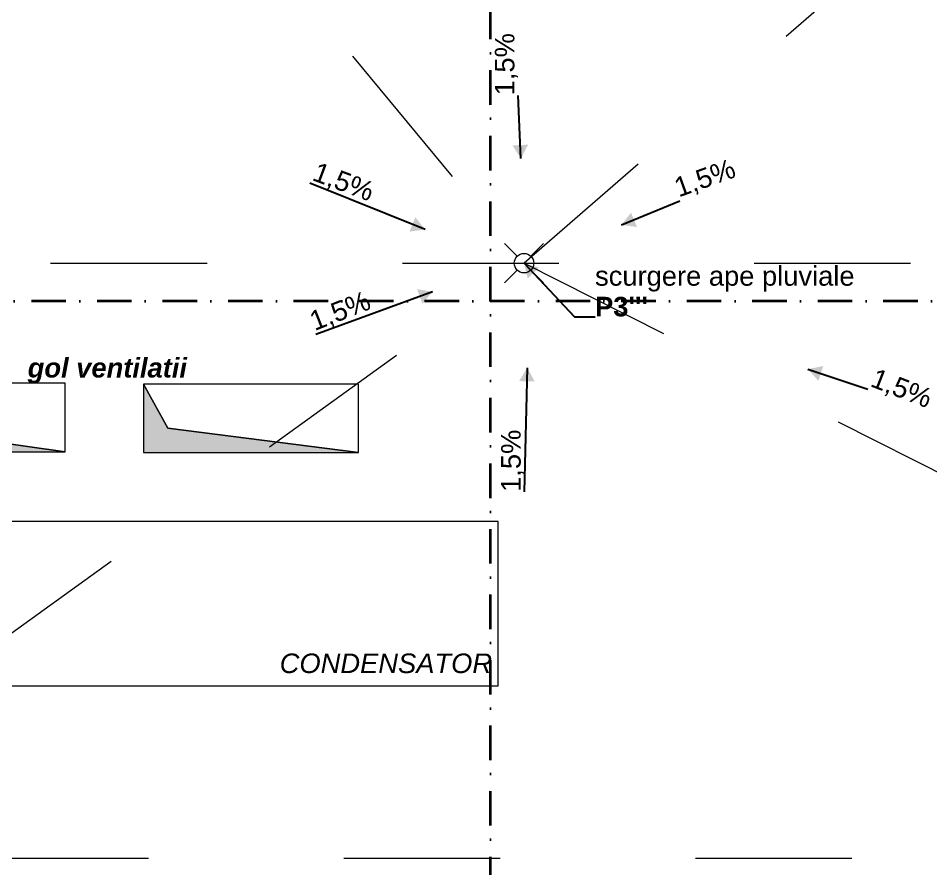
# Model space of a CAD drawing. Header units: millimetres. Extents: x 1322820 to 1391563, y 1051909 to 1098256.
# Drawn here: x 1363663 to 1368332, y 1076367 to 1080718 of the extents above; entities that cross this region are included whole.
import ezdxf
from ezdxf.enums import TextEntityAlignment as Align

# ---------------------------------------------------------------- set-up
doc = ezdxf.new("R2010")
doc.units = ezdxf.units.MM
doc.header["$MEASUREMENT"] = 0
doc.linetypes.add('AStair_dashed', pattern=[1800, 800, -1000])
doc.linetypes.add('Dot & Dashed', pattern=[335.138881, 176.388884, -88.194442, 0, -70.555556])
doc.layers.get('0').update_dxf_attribs({"true_color": 0x787878})
for name, color, linetype, lineweight, true_color in [('arhitectura - adnotatii_Pen_No__1', 7, 'Continuous', 13, 0x787878), ('arhitectura - desen 2D_Pen_No__2', 7, 'Continuous', 13, 0x787878), ('arhitectura - ghena_Pen_No__21', 7, 'Continuous', 20, 0x787878), ('New_arhitectura - axe_Pen_No__201', 7, 'Continuous', 35, 0x787878), ('New_arhitectura - desen 2D_Pen_No__2', 7, 'Continuous', 13, 0x787878), ('New_arhitectura - ghena_Pen_No__1', 7, 'Continuous', 13, 0x787878), ('New_instalatii - echipamente_Pen_No__1', 7, 'Continuous', 13, 0x787878), ('New_instalatii - echipamente_Pen_No__21', 7, 'Continuous', 20, 0x787878)]:
    doc.layers.add(name, color=color, linetype=linetype, lineweight=lineweight, true_color=true_color)
for name, color, linetype, true_color in [('arhitectura - ghena', 7, 'Continuous', 0x787878), ('New_arhitectura - axe', 7, 'Continuous', 0x787878), ('New_arhitectura - ghena', 7, 'Continuous', 0x787878)]:
    doc.layers.add(name, color=color, linetype=linetype, true_color=true_color)
doc.styles.add('GENERATED_STYLE_1', font='arialbd.ttf')
doc.styles.add('GENERATED_STYLE_2', font='arial.ttf')
doc.styles.add('GENERATED_STYLE_3', font='ariali.ttf')
doc.styles.add('GENERATED_STYLE_4', font='arialbi.ttf')
doc.dimstyles.new('GENERATED_STYLE__2', dxfattribs={"dimtxt": 0.18, "dimasz": 76, "dimexe": 0.18, "dimexo": 0.0625, "dimgap": 0.09, "dimtad": 0, "dimtih": 1, "dimtoh": 1, "dimdec": 4, "dimzin": 0, "dimdsep": 46, "dimcen": 0.09, "dimadec": 0, "dimazin": 0, "dimtfac": 1, "dimtdec": 4, "dimtmove": 0, "dimatfit": 3, "dimldrblk": 'ARROWHEAD_16', "dimfxl": 1, "dimtolj": 1, "dimtzin": 0, "dimarcsym": 0})

# ---------------------------------------------------------------- blocks, each defined once
blk = doc.blocks.new('Floor Opening Symbol 22_5')
at = {"layer": 'New_arhitectura - ghena', "linetype": 'Continuous', "lineweight": 0, "true_color": 0x000000}
blk.add_hatch(color=18, dxfattribs=at).paths.add_polyline_path([(0, 0), (350, 0), (350, 950), (233.5, 116.5)])
at = {"layer": 'New_arhitectura - ghena_Pen_No__1', "color": 7, "linetype": 'Continuous', "lineweight": 13, "flags": 128}
for points in [[(233.5, 116.5), (350, 950), (0, 950), (0, 0)], [(0, 0), (350, 0), (350, 950), (233.5, 116.5)]]:
    blk.add_lwpolyline(points, close=True, dxfattribs=at)
blk = doc.blocks.new('Floor Opening Symbol 22_6')
at = {"layer": 'New_arhitectura - ghena', "linetype": 'Continuous', "lineweight": 0, "true_color": 0x000000}
blk.add_hatch(color=18, dxfattribs=at).paths.add_polyline_path([(0, 0), (350, 0), (350, 1100), (224.6, 125.4)])
at = {"layer": 'New_arhitectura - ghena_Pen_No__1', "color": 7, "linetype": 'Continuous', "lineweight": 13, "flags": 128}
for points in [[(224.6, 125.4), (350, 1100), (0, 1100), (0, 0)], [(0, 0), (350, 0), (350, 1100), (224.6, 125.4)]]:
    blk.add_lwpolyline(points, close=True, dxfattribs=at)
blk = doc.blocks.new('Floor Drain Symbol 23_2')
at = {"layer": 'arhitectura - ghena_Pen_No__21', "color": 7, "linetype": 'Continuous', "lineweight": 20}
for p, q in [((64.6, 135.4), (0, 200)), ((135.4, 135.4), (200, 200)), ((64.6, 64.6), (0, 0)), ((135.4, 64.6), (200, 0))]:
    blk.add_line(p, q, dxfattribs=at)
at = {"layer": 'arhitectura - ghena_Pen_No__21', "color": 7, "linetype": 'Continuous', "lineweight": 20, "flags": 128}
blk.add_lwpolyline([(150, 100, 1), (50, 100, 1)], format="xyb", close=True, dxfattribs=at)
blk = doc.blocks.new('ARROWHEAD_16')
at = {"linetype": 'Continuous', "lineweight": 0}
blk.add_hatch(color=0, dxfattribs=at).paths.add_polyline_path([(-0.9093, 0.525), (0, 0), (-0.9093, -0.525)])
at = {"color": 0, "linetype": 'Continuous', "lineweight": 0}
blk.add_line((0, 0), (-1, 0), dxfattribs=at)
blk = doc.blocks.new('Standard grid marker')
at = {"layer": 'New_arhitectura - axe_Pen_No__201', "linetype": 'Dot & Dashed', "lineweight": 35}
blk.add_line((1000, 0), (43350, 0), dxfattribs=at)
at = {"layer": 'New_arhitectura - axe_Pen_No__201', "lineweight": 35, "style": 'GENERATED_STYLE_1'}
for tag, p in [('AC_MarkerText_1_0', (-106.1, 7.1)), ('AC_MarkerText_1_1', (44456, 7.1))]:
    blk.add_attdef(tag, text='', height=125, rotation=270, dxfattribs=at).set_placement(p, align=Align.MIDDLE_CENTER)
blk = doc.blocks.new('Standard grid marker_6')
at = {"layer": 'New_arhitectura - axe_Pen_No__201', "linetype": 'Dot & Dashed', "lineweight": 35}
blk.add_line((1000, 0), (23206.1, 0), dxfattribs=at)
at = {"layer": 'New_arhitectura - axe_Pen_No__201', "lineweight": 35, "style": 'GENERATED_STYLE_1'}
blk.add_attdef('AC_MarkerText_1', text='', height=125, rotation=180, dxfattribs=at).set_placement((-106.1, 7.1), align=Align.MIDDLE_CENTER)
blk = doc.blocks.new('terasa')
at = {"layer": 'arhitectura - desen 2D_Pen_No__2', "linetype": 'AStair_dashed', "lineweight": 13}
for p, q in [((1362028.539, 1076420.6), (1366250.832, 1079464.932)), ((1366250.832, 1079464.932), (1372278.547, 1076420.6)), ((1361728.517, 1076420.6), (1372278.547, 1076420.6))]:
    blk.add_line(p, q, dxfattribs=at)
at = {"layer": 'New_arhitectura - desen 2D_Pen_No__2', "linetype": 'AStair_dashed', "lineweight": 13}
for p, q in [((1361928.539, 1084683.356), (1366250.832, 1079464.932)), ((1372278.547, 1084683.356), (1366250.832, 1079464.932)), ((1362028.539, 1079464.932), (1372278.547, 1079464.932))]:
    blk.add_line(p, q, dxfattribs=at)
at = {"layer": 'New_instalatii - echipamente_Pen_No__21', "linetype": 'Continuous', "lineweight": 20, "flags": 128}
blk.add_lwpolyline([(1363150.518, 1077302.38), (1366117.551, 1077302.38), (1366117.551, 1078143.04), (1363150.518, 1078143.04)], close=True, dxfattribs=at)
at = {"layer": 'arhitectura - ghena', "linetype": 'Continuous', "lineweight": 13, "xscale": -1, "zscale": 1000}
blk.add_blockref('Floor Drain Symbol 23_2', (1366350.832, 1079364.932), dxfattribs=at)
at = {"layer": 'New_arhitectura - axe', "linetype": 'Continuous', "lineweight": 13, "zscale": 1000}
for name, p, rotation in [('Standard grid marker', (1366078.539, 1052120.65), 90), ('Standard grid marker_6', (1375634.605, 1079270.6), 180)]:
    blk.add_blockref(name, p, dxfattribs=dict(at, rotation=rotation))
at = {"layer": 'New_arhitectura - ghena', "linetype": 'Continuous', "lineweight": 13, "zscale": 1000, "rotation": 270}
for name, p in [('Floor Opening Symbol 22_5', (1362953.539, 1078850.572)), ('Floor Opening Symbol 22_6', (1364303.539, 1078845.6))]:
    blk.add_blockref(name, p, dxfattribs=at)
at = {"layer": 'arhitectura - adnotatii_Pen_No__1', "linetype": 'Continuous', "lineweight": 13, "char_height": 100, "attachment_point": 7, "style": 'GENERATED_STYLE_2'}
for insert, rotation in [((1366219.876, 1080323.224), 90), ((1365154.542, 1079873.856), 339.486248), ((1367048.43, 1079783.462), 19.704342), ((1365185.744, 1079099.972), 21.489223), ((1368009.901, 1078819.742), 338.748591), ((1366252.013, 1078294.859), 90)]:
    blk.add_mtext('\\A1;1,5%', dxfattribs=dict(at, insert=insert, rotation=rotation))
at = {"layer": 'arhitectura - adnotatii_Pen_No__1', "linetype": 'Continuous', "lineweight": 13, "insert": (1366613.977, 1079191.109), "char_height": 100, "attachment_point": 7, "line_spacing_factor": 0.940857, "style": 'GENERATED_STYLE_2'}
blk.add_mtext("\\A1;scurgere ape pluviale\\P{\\fArial|b1|i0|c0|p34;P3'''}", dxfattribs=at)
at = {"layer": 'arhitectura - adnotatii_Pen_No__1', "linetype": 'Continuous', "lineweight": 13, "insert": (1364118.697, 1078979.893), "char_height": 100, "attachment_point": 2, "style": 'GENERATED_STYLE_4'}
blk.add_mtext('\\A1;gol ventilatii', dxfattribs=at)
at = {"layer": 'New_instalatii - echipamente_Pen_No__1', "linetype": 'Continuous', "lineweight": 13, "insert": (1365543.748, 1077417.259), "char_height": 100, "attachment_point": 5, "style": 'GENERATED_STYLE_3'}
blk.add_mtext('\\A1;CONDENSATOR', dxfattribs=at)
at = {"layer": 'arhitectura - adnotatii_Pen_No__1', "linetype": 'Continuous', "lineweight": 13, "annotation_type": 0, "has_hookline": 1, "text_width": 294.611}
for points, hookline_direction, horizontal_direction in [([(1366234.763, 1080000.153), (1366219.876, 1080323.134)], 0, (0, 1, 0)), ([(1365743.919, 1079637.441), (1365154.626, 1079873.825)], 1, (0.936588, -0.350432, 0)), ([(1366749.296, 1079660.518), (1367048.345, 1079783.432)], 0, (0.941445, 0.337167, 0)), ([(1365781.919, 1079318.682), (1365185.828, 1079100.005)], 1, (0.930486, 0.366326, 0)), ([(1366266.9, 1078929.71), (1366252.013, 1078294.949)], 1, (0, 1, 0)), ([(1367703.402, 1078922.968), (1368009.817, 1078819.775)], 0, (0.931999, -0.362461, 0))]:
    blk.add_leader(points, dimstyle='GENERATED_STYLE__2', dxfattribs=dict(at, hookline_direction=hookline_direction, horizontal_direction=horizontal_direction))
at = {"layer": 'arhitectura - adnotatii_Pen_No__1', "linetype": 'Continuous', "lineweight": 13, "annotation_type": 0, "has_hookline": 1, "hookline_direction": 0, "text_width": 1317.872}
blk.add_leader([(1366250.832, 1079464.932), (1366509.572, 1079191.109), (1366613.887, 1079191.109)], dimstyle='GENERATED_STYLE__2', dxfattribs=at)

msp = doc.modelspace()

# ---------------------------------------------------------------- block references
msp.add_blockref('terasa', (0, 0))

doc.saveas('drawing.dxf')
